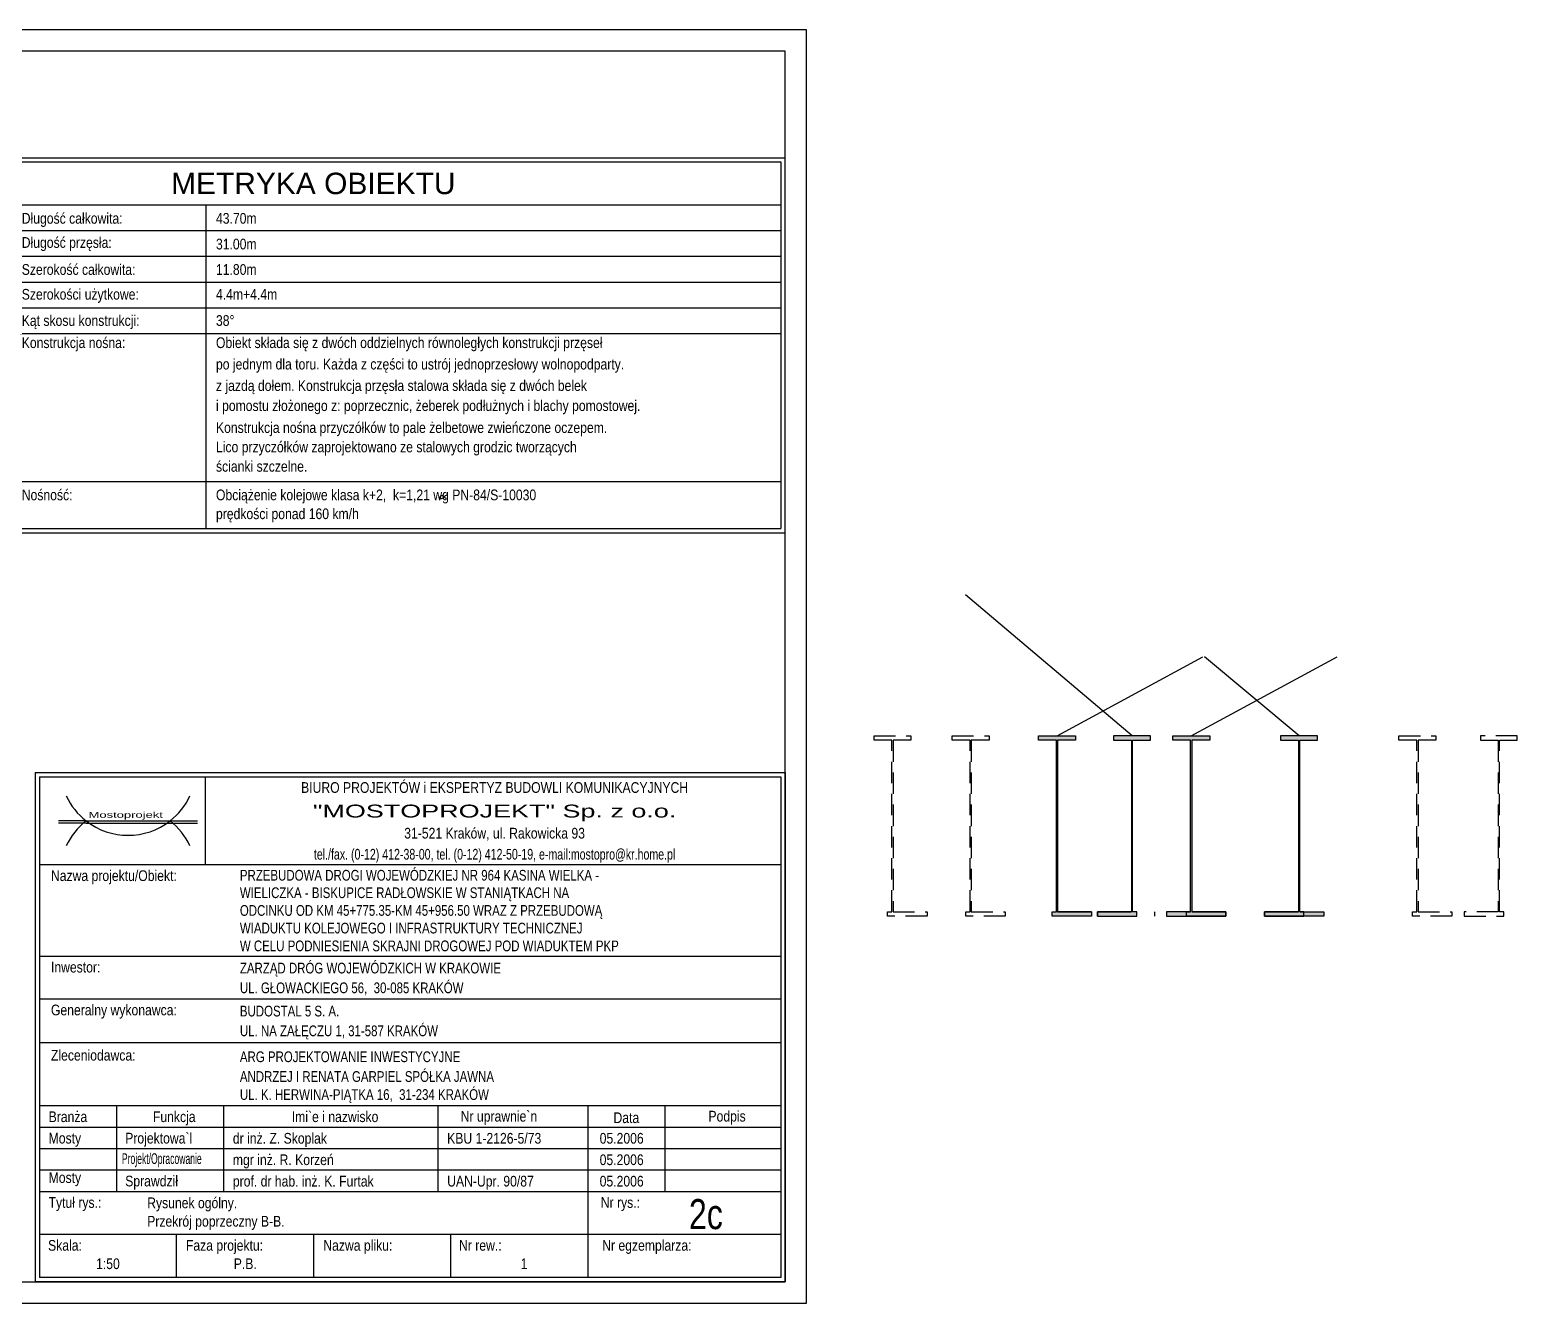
# Model space of a CAD drawing. Header units: millimetres. Extents: x -1069826 to 2704411, y -432732 to 412301.
# Drawn here: x 546307 to 563660, y -25263 to -10413 of the extents above; entities that cross this region are included whole.
import ezdxf
from ezdxf.enums import TextEntityAlignment as Align

# ---------------------------------------------------------------- set-up
doc = ezdxf.new("R2010")
doc.units = ezdxf.units.MM
doc.header["$LTSCALE"] = 1000
doc.header["$MEASUREMENT"] = 0
doc.linetypes.add('HIDDEN', pattern=[0.375, 0.25, -0.125])
for name, color, linetype in [('0-RAM-L', 7, 'Continuous'), ('0-T', 7, 'Continuous'), ('0-TAB-L', 7, 'Continuous'), ('DROGO-T', 7, 'Continuous'), ('DZIAŁKI', 7, 'Continuous'), ('RAMKA_TABELKA', 7, 'Continuous')]:
    doc.layers.add(name, color=color, linetype=linetype)
doc.styles.add('CDMSTYLE', font='CDMSIMPL', dxfattribs={"width": 0.8, "bigfont": 'CDMBIGPL'})
doc.styles.add('PAWEL', font='arial.ttf')

# ---------------------------------------------------------------- blocks, each defined once
blk = doc.blocks.new('A$C067C1C42')
at = {"layer": '0-T', "color": 9}
for p, q in [((0, 8750), (18084, 8750)), ((0, 4650), (0, 8750)), ((18084, 4650), (18084, 8750)), ((100, 8650), (17984, 8650)), ((100, 4650), (100, 8650)), ((17984, 8650), (17984, 4650)), ((100, 7650), (17984, 7650)), ((4573, 4650), (4573, 7650)), ((100, 7050), (17984, 7050)), ((100, 6450), (17984, 6450)), ((100, 5850), (17984, 5850)), ((100, 5250), (17984, 5250)), ((0, 0), (0, 4650)), ((100, 4650), (17984, 4650)), ((100, 100), (100, 4650)), ((4573, 100), (4573, 4650)), ((17984, 4650), (17984, 100)), ((18084, 886), (18084, 4650)), ((100, 1200), (17984, 1200)), ((0, 0), (18084, 0)), ((100, 100), (17984, 100))]:
    blk.add_line(p, q, dxfattribs=at)
at = {"layer": '0-T', "color": 3, "linetype": 'Continuous'}
blk.add_spline([(10189, 882), (10118, 832), (10065, 797), (10027, 830), (10074, 873), (10138, 829), (10168, 803)], degree=3, dxfattribs=at)
at = {"layer": '0-T', "color": 1, "linetype": 'Continuous', "style": 'PAWEL'}
blk.add_text('METRYKA OBIEKTU', height=500, dxfattribs=at).set_placement((7073, 8150), align=Align.MIDDLE)
at = {"layer": '0-T', "color": 1, "style": 'CDMSTYLE', "width": 0.85}
for s, p in [('Długość całkowita:', (270, 7210)), ('Długość przęsła:', (270, 6647)), ('Szerokość całkowita:', (270, 6017)), ('Szerokości użytkowe:', (270, 5439)), ('Kąt skosu konstrukcji:', (270, 4827)), ('Konstrukcja nośna:', (270, 4310)), ('Nośność:', (270, 760))]:
    blk.add_text(s, height=250, dxfattribs=at).set_placement(p)
at = {"layer": '0-T', "color": 3, "linetype": 'Continuous', "style": 'CDMSTYLE', "width": 0.85}
for s, p in [('43.70m', (4802, 7210)), ('31.00m', (4802, 6610)), ('11.80m', (4802, 6017)), ('4.4m+4.4m', (4802, 5439)), ('38%%d', (4802, 4827)), ('Obiekt składa się z dwóch oddzielnych równoległych konstrukcji przęseł ', (4802, 4310)), ('po jednym dla toru. Każda z części to ustrój jednoprzesłowy wolnopodparty.', (4802, 3810)), ('z jazdą dołem. Konstrukcja przęsła stalowa składa się z dwóch belek ', (4802, 3310)), ('i pomostu złożonego z: poprzecznic, żeberek podłużnych i blachy pomostowej.', (4802, 2842)), ('Konstrukcja nośna przyczółków to pale żelbetowe zwieńczone oczepem.', (4802, 2330)), ('Lico przyczółków zaprojektowano ze stalowych grodzic tworzących ', (4802, 1879)), ('ścianki szczelne. ', (4802, 1426)), ('Obciążenie kolejowe klasa k+2,  k=1,21 wg PN-84/S-10030', (4802, 760)), ('prędkości ponad 160 km/h', (4802, 320))]:
    blk.add_text(s, height=250, dxfattribs=at).set_placement(p)
blk = doc.blocks.new('A$C1AFF261A')
at = {"layer": 'DROGO-T', "color": 40, "linetype": 'HIDDEN'}
for p, q in [((0, 2100), (430, 2100)), ((0, 2050), (0, 2100)), ((430, 2100), (430, 2050)), ((208, 2050), (0, 2050)), ((208, 50), (208, 2050)), ((430, 2050), (222, 2050)), ((222, 2050), (222, 50)), ((158, 50), (208, 50)), ((158, 0), (158, 50)), ((618, 0), (158, 0)), ((222, 50), (618, 50)), ((618, 50), (618, 0))]:
    blk.add_line(p, q, dxfattribs=at)

msp = doc.modelspace()

# ---------------------------------------------------------------- hatches: boundary and pattern name
at = {"layer": 'DROGO-T', "linetype": 'Continuous'}
for points in [[(558506.2549, -18647.6844), (558076.2549, -18647.6844), (558076.2549, -18697.6844), (558284.2549, -18697.6844), (558284.2549, -20697.6844), (558234.2549, -20697.6844), (558234.2549, -20747.6844), (558694.2549, -20747.6844), (558694.2549, -20697.6844), (558298.2549, -20697.6844), (558298.2549, -18697.6844), (558506.2549, -18697.6844)], [(558951.6355, -18647.6844), (559381.6355, -18647.6844), (559381.6355, -18697.6844), (559173.6355, -18697.6844), (559173.6355, -20697.6844), (559223.6355, -20697.6844), (559223.6355, -20747.6844), (558763.6355, -20747.6844), (558763.6355, -20697.6844), (559159.6355, -20697.6844), (559159.6355, -18697.6844), (558951.6355, -18697.6844)]]:
    msp.add_hatch(color=9, dxfattribs=at).paths.add_polyline_path(points)
h = msp.add_hatch(color=9, dxfattribs=at)
h.paths.add_polyline_path([(560072.0084, -18647.6844), (559642.0084, -18647.6844), (559642.0084, -18697.6844), (559850.0084, -18697.6844), (559864.0084, -18697.6844), (559864.0084, -18697.6844), (560072.0084, -18697.6844)])
h.paths.add_polyline_path([(559864.0084, -18697.6844), (559850.0084, -18697.6844), (559850.0084, -20697.6844), (559864.0084, -20697.6844)])
h.paths.add_polyline_path([(560260.0084, -20697.6844), (559800.0084, -20697.6844), (559800.0084, -20747.6844), (560260.0084, -20747.6844)])
h.paths.add_polyline_path([(559800.0084, -20697.6844), (559567.0084, -20697.6844), (559567.0084, -20747.6844), (559800.0084, -20747.6844)])
h = msp.add_hatch(color=9, dxfattribs=at)
h.paths.add_polyline_path([(560900.0591, -18647.6844), (561330.0591, -18647.6844), (561330.0591, -18697.6844), (561122.0591, -18697.6844), (561108.0591, -18697.6844), (561108.0591, -18697.6844), (560900.0591, -18697.6844)])
h.paths.add_polyline_path([(561108.0591, -18697.6844), (561122.0591, -18697.6844), (561122.0591, -20697.6844), (561108.0591, -20697.6844)])
h.paths.add_polyline_path([(560712.0591, -20697.6844), (561172.0591, -20697.6844), (561172.0591, -20747.6844), (560712.0591, -20747.6844)])
h.paths.add_polyline_path([(561172.0591, -20697.6844), (561405.0591, -20697.6844), (561405.0591, -20747.6844), (561172.0591, -20747.6844)])

# ---------------------------------------------------------------- linework, layer by layer
at = {"color": 9, "lineweight": 25}
for p, q in [((546370.1862, -19073.9424), (555120.1862, -19073.9424)), ((546370.1862, -19074.1924), (546370.1862, -25012.6706)), ((555120.1862, -19073.9424), (555120.1862, -25012.6706)), ((546420.1862, -19124.1924), (555069.9362, -19123.9424)), ((546420.1862, -19124.1924), (546420.1862, -24962.6706)), ((548353.9093, -19123.9424), (548353.9093, -20151.8755)), ((555070.1862, -19124.1924), (555070.1862, -24962.6706)), ((555070.1862, -20151.8755), (546420.1862, -20151.8755)), ((555070.1862, -21218.0883), (546420.1862, -21218.0883)), ((555070.1862, -21218.0883), (547070.1862, -21218.0883)), ((555070.1862, -21718.0883), (546420.1862, -21718.0883)), ((555070.1862, -21718.0883), (547070.1862, -21718.0883)), ((555070.1862, -22224.9079), (546420.1862, -22224.9079)), ((555070.1862, -22962.6706), (546420.1862, -22962.6706)), ((548570.1862, -23962.6706), (548570.1862, -22962.6706)), ((551070.1862, -23962.6706), (551070.1862, -22962.6706)), ((552820.1862, -23962.6706), (552820.1862, -22962.6706)), ((553720.1862, -23962.6706), (553720.1862, -22962.6706)), ((555070.1862, -23212.6706), (546420.1862, -23212.6706)), ((555070.1862, -23462.6706), (546420.1862, -23462.6706)), ((555070.1862, -23712.6706), (546420.1862, -23712.6706)), ((555070.1862, -23962.6706), (546420.1862, -23962.6706)), ((552820.1862, -24962.6706), (552820.1862, -23962.6706)), ((555070.1862, -24462.6706), (546420.1862, -24462.6706)), ((548020.1862, -24962.6706), (548020.1862, -24462.6706)), ((549620.1862, -24962.6706), (549620.1862, -24462.6706)), ((551220.1862, -24962.6706), (551220.1862, -24462.6706)), ((555070.1862, -24962.6706), (546420.1862, -24962.6706)), ((555120.1862, -25012.6706), (546370.1862, -25012.6706))]:
    msp.add_line(p, q, dxfattribs=at)
at = {"color": 1}
for p, q in [((546963.9017, -19637.9089), (546642.6721, -19637.9089)), ((546963.9017, -19637.9089), (547943.9169, -19637.9089)), ((547943.9169, -19637.9089), (548265.1464, -19637.9089))]:
    msp.add_line(p, q, dxfattribs=at)
at = {"color": 40}
for p, q in [((546963.9017, -19662.9089), (546642.6721, -19662.9089)), ((546963.9017, -19662.9089), (547943.9169, -19662.9089)), ((547943.9169, -19662.9089), (548265.1464, -19662.9089))]:
    msp.add_line(p, q, dxfattribs=at)
at = {"color": 9, "lineweight": 25}
for centre, start, end in [((546404.1593, -19074.1924), 90, 180), ((546454.1593, -19124.1924), 90, 180), ((554779.4438, -19124.1924), 360, 90)]:
    msp.add_arc(centre, 0.25, start, end, dxfattribs=at)
at = {"color": 9}
for centre, major_axis, start_param, end_param in [((547453.9093, -19009.1831), (-793.8144, 72.5417), 0.5297132004, 0.999894896), ((547453.9093, -20266.6348), (-794.406, 65.7471), 3.6627495928, 4.1329312884)]:
    msp.add_ellipse(centre, major_axis=major_axis, ratio=1, start_param=start_param, end_param=end_param, dxfattribs=at)
at = {"color": 5}
for centre, major_axis, start_param, end_param in [((547453.9093, -19009.1831), (-793.8144, 72.5417), 2.3239589574, 2.794140653), ((547453.9093, -20266.6348), (-794.406, 65.7471), 5.4569953498, 5.9271770454), ((547453.9093, -19009.1831), (-793.8144, 72.5417), 0.999894896, 2.3239589574)]:
    msp.add_ellipse(centre, major_axis=major_axis, ratio=1, start_param=start_param, end_param=end_param, dxfattribs=at)
at = {"layer": '0-RAM-L', "color": 3, "linetype": 'Continuous'}
for points in [[(521970.7477, -25262.6706), (555370.1862, -25262.6706), (555370.1862, -10412.6706), (521970.7477, -10412.6706)], [(523101.8016, -25012.6706), (555120.1862, -25012.6706), (555120.1862, -10662.6706), (523101.8016, -10662.6706)]]:
    msp.add_lwpolyline(points, close=True, dxfattribs=at)
at = {"layer": 'DROGO-T', "color": 9, "linetype": 'Continuous'}
msp.add_line((559166.6355, -18647.6844), (557222.773, -17000.3506), dxfattribs=at)
at = {"layer": 'DROGO-T', "color": 2, "linetype": 'Continuous'}
for p, q in [((558291.2549, -18647.6844), (559993.8106, -17723.9727)), ((559857.0084, -18647.6844), (561559.5641, -17723.9727)), ((561115.0591, -18647.6844), (560012.1233, -17726.5765)), ((558694.2549, -20697.6844), (558298.2549, -20697.6844)), ((558763.6355, -20747.6844), (558763.6355, -20697.6844)), ((558763.6355, -20697.6844), (559159.6355, -20697.6844)), ((559432.8609, -20747.6844), (559432.8609, -20697.6844)), ((559567.0084, -20697.6844), (559567.0084, -20747.6844)), ((559850.0084, -20697.6844), (559567.0084, -20697.6844)), ((559567.0084, -20747.6844), (560260.0084, -20747.6844)), ((560260.0084, -20697.6844), (559864.0084, -20697.6844)), ((560260.0084, -20747.6844), (560260.0084, -20697.6844)), ((560712.0591, -20747.6844), (560712.0591, -20697.6844)), ((560712.0591, -20697.6844), (561108.0591, -20697.6844)), ((561405.0591, -20747.6844), (560712.0591, -20747.6844)), ((561122.0591, -20697.6844), (561405.0591, -20697.6844)), ((561405.0591, -20697.6844), (561405.0591, -20747.6844))]:
    msp.add_line(p, q, dxfattribs=at)
at = {"layer": 'DROGO-T', "color": 40, "linetype": 'HIDDEN'}
for p, q in [((556156.4792, -18647.6844), (556586.4792, -18647.6844)), ((556156.4792, -18697.6844), (556156.4792, -18647.6844)), ((556364.4792, -18697.6844), (556156.4792, -18697.6844)), ((556364.4792, -20697.6844), (556364.4792, -18697.6844)), ((556586.4792, -18697.6844), (556378.4792, -18697.6844)), ((556378.4792, -18697.6844), (556378.4792, -20697.6844)), ((556586.4792, -18647.6844), (556586.4792, -18697.6844)), ((556314.4792, -20747.6844), (556314.4792, -20697.6844)), ((556314.4792, -20697.6844), (556364.4792, -20697.6844)), ((556774.4792, -20747.6844), (556314.4792, -20747.6844)), ((556378.4792, -20697.6844), (556774.4792, -20697.6844)), ((556774.4792, -20697.6844), (556774.4792, -20747.6844))]:
    msp.add_line(p, q, dxfattribs=at)
at = {"layer": 'DROGO-T', "color": 2, "linetype": 'Continuous'}
for points in [[(558076.2549, -18647.6844), (558506.2549, -18647.6844), (558506.2549, -18697.6844), (558298.2549, -18697.6844), (558298.2549, -20697.6844), (558694.2549, -20697.6844), (558694.2549, -20747.6844), (558234.2549, -20747.6844), (558234.2549, -20697.6844), (558284.2549, -20697.6844), (558284.2549, -18697.6844), (558076.2549, -18697.6844), (558076.2549, -18647.6844)], [(559381.6355, -18647.6844), (558951.6355, -18647.6844), (558951.6355, -18697.6844), (559159.6355, -18697.6844), (559159.6355, -20697.6844), (558763.6355, -20697.6844), (558763.6355, -20747.6844), (559223.6355, -20747.6844), (559223.6355, -20697.6844), (559173.6355, -20697.6844), (559173.6355, -18697.6844), (559381.6355, -18697.6844), (559381.6355, -18647.6844)], [(559642.0084, -18647.6844), (560072.0084, -18647.6844), (560072.0084, -18697.6844), (559864.0084, -18697.6844), (559864.0084, -20697.6844), (560260.0084, -20697.6844), (560260.0084, -20747.6844), (559800.0084, -20747.6844), (559800.0084, -20697.6844), (559850.0084, -20697.6844), (559850.0084, -18697.6844), (559642.0084, -18697.6844), (559642.0084, -18647.6844)], [(561330.0591, -18647.6844), (560900.0591, -18647.6844), (560900.0591, -18697.6844), (561108.0591, -18697.6844), (561108.0591, -20697.6844), (560712.0591, -20697.6844), (560712.0591, -20747.6844), (561172.0591, -20747.6844), (561172.0591, -20697.6844), (561122.0591, -20697.6844), (561122.0591, -18697.6844), (561330.0591, -18697.6844), (561330.0591, -18647.6844)]]:
    msp.add_lwpolyline(points, dxfattribs=at)
at = {"layer": 'DZIAŁKI', "color": 9, "linetype": 'Continuous'}
msp.add_line((547317.9899, -22962.6706), (547317.9899, -23962.6706), dxfattribs=at)

# ---------------------------------------------------------------- block references
at = {"layer": 'DROGO-T', "color": 9, "linetype": 'Continuous', "xscale": 0.5, "yscale": 0.5, "zscale": 0.5}
msp.add_blockref('A$C067C1C42', (546078.1696, -16279.2683), dxfattribs=at)
at = {"layer": 'DROGO-T', "color": 9, "linetype": 'Continuous'}
for p in [(557068.5422, -20747.6852), (562280.7549, -20747.6852)]:
    msp.add_blockref('A$C1AFF261A', p, dxfattribs=at)
at = {"layer": 'DROGO-T', "color": 9, "linetype": 'Continuous', "xscale": -1}
msp.add_blockref('A$C1AFF261A', (563660.3523, -20747.6852), dxfattribs=at)

# ---------------------------------------------------------------- texts
at = {"color": 3, "style": 'CDMSTYLE', "width": 0.85}
for s, p in [('BIURO PROJEKTÓW i EKSPERTYZ BUDOWLI KOMUNIKACYJNYCH', (551729.6938, -19311.4424)), ('31-521 Kraków, ul. Rakowicka 93', (551729.6938, -19843.8993))]:
    msp.add_text(s, height=125, dxfattribs=at).set_placement(p, align=Align.CENTER)
at = {"color": 9, "style": 'PAWEL', "width": 1.55}
msp.add_text('Mostoprojekt', height=70, dxfattribs=at).set_placement((546992.5816, -19602.4934))
at = {"color": 1, "style": 'PAWEL', "width": 1.5}
msp.add_text('"MOSTOPROJEKT" Sp. z o.o.', height=150, dxfattribs=at).set_placement((551729.6938, -19598.4232), align=Align.CENTER)
at = {"color": 2, "style": 'CDMSTYLE', "width": 0.74}
msp.add_text('tel./fax. (0-12) 412-38-00, tel. (0-12) 412-50-19, e-mail:mostopro@kr.home.pl', height=125, dxfattribs=at).set_placement((551729.6938, -20089.3755), align=Align.CENTER)
at = {"color": 1, "linetype": 'Continuous', "lineweight": 25, "style": 'CDMSTYLE'}
for s, width, p in [('Nazwa projektu/Obiekt:', 0.85, (546553.9093, -20339.3755)), ('Inwestor:', 0.85, (546553.9093, -21405.5883)), ('Generalny wykonawca:', 0.85, (546553.9093, -21905.5883)), ('Zleceniodawca:', 0.85, (546553.9093, -22433.0441)), ('Funkcja', 0.85, (547743.4297, -23150.1706)), ('Imi`e i nazwisko', 0.85, (549363.2499, -23150.1706)), ('Nr uprawnie`n', 0.85, (551334.1639, -23144.7722)), ('Data', 0.85, (553116.8524, -23161.6892)), ('Podpis', 0.85, (554224.5664, -23143.981)), ('Projektowa`l', 0.85, (547420.1862, -23400.1706)), ('Projekt/Opracowanie', 0.6, (547381.5274, -23638.9411)), ('Sprawdził', 0.85, (547420.1862, -23900.1706)), ('Tytuł rys.:', 0.85, (546526.1718, -24150.1706)), ('Nr rys.:', 0.85, (552968.6155, -24150.1706)), ('Skala:', 0.85, (546520.1862, -24650.1706)), ('Faza projektu:', 0.85, (548128.4494, -24650.1706)), ('Nazwa pliku:', 0.85, (549731.4676, -24650.1706)), ('Nr rew.:', 0.85, (551314.6401, -24650.1706)), ('Nr egzemplarza:', 0.85, (552984.8601, -24650.1706))]:
    msp.add_text(s, height=125, dxfattribs=dict(at, width=width)).set_placement(p)
at = {"layer": '0-T', "color": 4, "linetype": 'Continuous', "style": 'CDMSTYLE', "width": 0.8}
msp.add_text('2c', height=350, dxfattribs=at).set_placement((553996.9212, -24398.4983))
at = {"layer": '0-TAB-L', "color": 3, "linetype": 'Continuous', "style": 'CDMSTYLE', "width": 0.85}
for s, p in [('dr inż. Z. Skoplak', (548676.3161, -23401.8891)), ('KBU 1-2126-5/73', (551176.3161, -23401.8891)), ('05.2006', (552955.4363, -23401.8891)), ('mgr inż. R. Korzeń', (548676.3161, -23651.8891)), ('05.2006', (552955.4363, -23651.8891)), ('prof. dr hab. inż. K. Furtak', (548676.3161, -23901.8891)), ('UAN-Upr. 90/87', (551176.3161, -23901.8891)), ('05.2006', (552955.4363, -23901.8891)), ('Rysunek ogólny.', (547676.711, -24154.5746)), ('Przekrój poprzeczny B-B.', (547676.711, -24369.5221)), ('1:50', (547080.4441, -24864.4841)), ('P.B.', (548686.6993, -24864.4841)), ('1', (552033.9285, -24864.4841))]:
    msp.add_text(s, height=125, dxfattribs=at).set_placement(p)
at = {"layer": 'DROGO-T', "color": 3, "linetype": 'Continuous', "style": 'CDMSTYLE', "width": 0.8}
for s, p in [('PRZEBUDOWA DROGI WOJEWÓDZKIEJ NR 964 KASINA WIELKA - ', (548758.0702, -20334.6609)), ('WIELICZKA - BISKUPICE RADŁOWSKIE W STANIĄTKACH NA ', (548758.0702, -20538.0574)), ('ODCINKU OD KM 45+775.35-KM 45+956.50 WRAZ Z PRZEBUDOWĄ ', (548758.0702, -20744.8981)), ('WIADUKTU KOLEJOWEGO I INFRASTRUKTURY TECHNICZNEJ ', (548758.0702, -20950.4624)), ('W CELU PODNIESIENIA SKRAJNI DROGOWEJ POD WIADUKTEM PKP', (548758.0702, -21158.0662)), ('ZARZĄD DRÓG WOJEWÓDZKICH W KRAKOWIE', (548758.0702, -21416.9057)), ('UL. GŁOWACKIEGO 56,  30-085 KRAKÓW', (548758.0702, -21647.2284)), ('BUDOSTAL 5 S. A. ', (548758.0702, -21918.3967)), ('UL. NA ZAŁĘCZU 1, 31-587 KRAKÓW', (548758.0702, -22148.7194)), ('ARG PROJEKTOWANIE INWESTYCYJNE', (548758.0702, -22451.0982)), ('ANDRZEJ I RENATA GARPIEL SPÓŁKA JAWNA', (548758.0702, -22681.4209)), ('UL. K. HERWINA-PIĄTKA 16,  31-234 KRAKÓW', (548758.0702, -22891.6243))]:
    msp.add_text(s, height=125, dxfattribs=at).set_placement(p)
at = {"layer": 'RAMKA_TABELKA', "color": 1, "linetype": 'Continuous', "lineweight": 25, "style": 'CDMSTYLE', "width": 0.85}
for s, p in [('Branża', (546526.9339, -23150.1706)), ('Mosty', (546526.9339, -23400.1706)), ('Mosty', (546526.9339, -23860.2528))]:
    msp.add_text(s, height=125, dxfattribs=at).set_placement(p)

doc.saveas('drawing.dxf')
